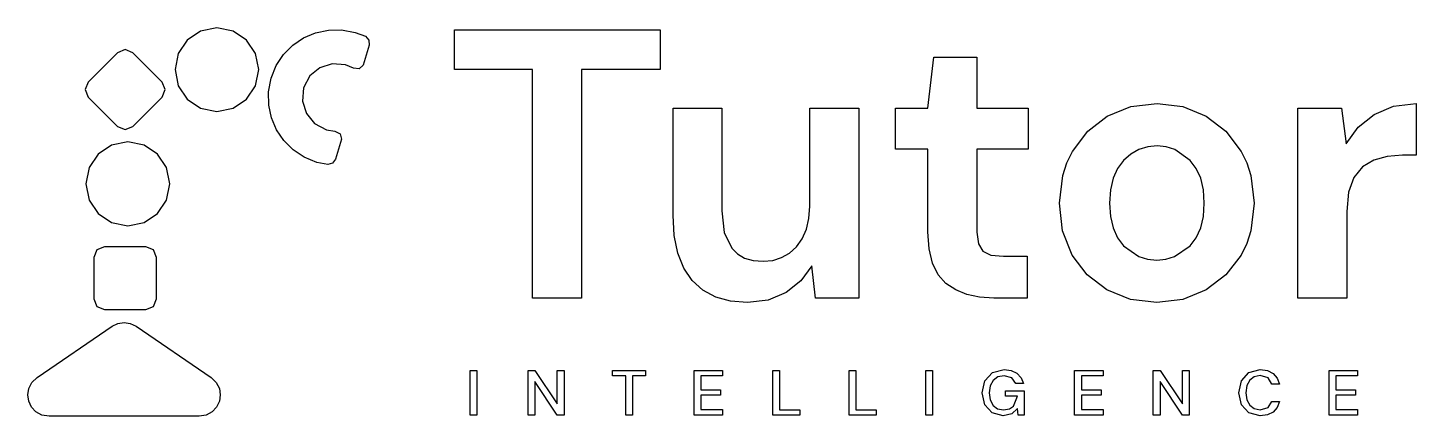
# Model space of a CAD drawing. Extents: x 18 to 132, y -16 to 16.
import ezdxf

# ---------------------------------------------------------------- set-up
doc = ezdxf.new("R2010")
doc.units = 0
doc.header["$MEASUREMENT"] = 0
doc.layers.add('Layer 1', color=7, linetype='Continuous')

msp = doc.modelspace()

# ---------------------------------------------------------------- linework, layer by layer
at = {"layer": 'Layer 1', "color": 7}
for points in [[(37.245349, 12.184238), (36.975813, 13.519143), (36.240793, 14.609241), (35.15067, 15.344205), (33.815824, 15.61371), (32.480866, 15.344205), (31.390756, 14.609241), (30.655798, 13.519143), (30.386299, 12.184238), (30.655798, 10.849334), (31.390756, 9.759236), (32.480866, 9.024272), (33.815824, 8.754767), (35.15067, 9.024272), (36.240793, 9.759236), (36.975813, 10.849334), (37.245349, 12.184238), (37.245349, 12.184238)], [(43.527343, 4.85992), (43.283265, 4.515995), (42.880438, 4.414362), (42.006255, 4.596924), (40.966184, 5.019607), (40.058891, 5.622511), (39.299485, 6.377981), (38.703069, 7.258358), (38.284751, 8.235987), (38.059636, 9.283211), (38.042831, 10.372373), (38.249441, 11.475817), (38.672041, 12.515839), (39.274891, 13.4231), (40.030326, 14.182493), (40.910683, 14.778911), (41.8883, 15.197247), (42.935512, 15.422392), (44.024657, 15.43924), (45.12807, 15.232684), (45.9623, 14.913756), (46.246396, 14.610501), (46.265777, 14.189116), (45.785294, 12.552115), (45.457476, 12.239645), (44.984402, 12.296924), (44.34755, 12.573758), (43.251271, 12.668611), (42.238857, 12.346871), (41.420961, 11.668966), (40.908236, 10.695324), (40.813391, 9.59901), (41.135116, 8.586564), (41.813035, 7.768638), (42.786775, 7.255877), (43.472045, 7.144673), (43.900967, 6.937171), (44.007826, 6.497159), (43.527343, 4.85992), (43.527343, 4.85992)], [(59.640977, -6.51027), (59.640977, 12.205246), (53.245741, 12.205246), (53.245741, 15.434217), (70.080099, 15.434217), (70.080099, 12.205246), (63.653643, 12.205246), (63.653643, -6.51027), (59.640977, -6.51027), (59.640977, -6.51027)], [(25.69183, 7.53025), (26.307564, 7.275199), (26.923437, 7.53025), (29.32929, 9.936262), (29.584282, 10.552013), (29.32929, 11.167763), (26.923437, 13.573749), (26.307564, 13.82882), (25.69183, 13.573749), (23.285844, 11.167763), (23.030773, 10.552013), (23.285844, 9.936262), (25.69183, 7.53025), (25.69183, 7.53025)], [(97.398294, -6.51027), (96.236444, -6.435807), (95.196037, -6.212416), (94.277074, -5.840098), (93.479555, -5.318853), (92.83499, -4.607708), (92.374524, -3.665309), (92.098209, -2.49168), (92.006092, -1.086848), (92.006092, 5.684625), (89.341477, 5.684625), (89.341477, 9.038982), (92.006092, 9.038982), (92.476521, 13.208413), (96.019023, 13.208413), (96.019023, 9.038982), (100.219807, 9.038982), (100.219807, 5.684625), (96.019023, 5.684625), (96.019023, -1.118069), (96.136531, -2.074338), (96.489187, -2.685723), (97.163146, -2.99125), (98.181989, -3.093181), (100.125616, -3.093181), (100.125616, -6.51027), (97.398294, -6.51027), (97.398294, -6.51027)], [(110.727986, -6.886507), (108.580663, -6.627811), (106.652614, -5.851988), (105.046066, -4.621445), (103.79988, -2.998989), (103.023957, -1.008432), (102.76536, 1.264501), (103.031828, 3.529431), (103.364876, 4.550213), (103.8311, 5.496506), (105.077319, 7.142302), (106.684099, 8.380646), (108.61195, 9.156539), (110.759471, 9.415166), (112.87544, 9.156539), (114.772137, 8.380646), (116.394361, 7.142302), (117.624871, 5.496506), (118.091206, 4.550213), (118.424242, 3.529431), (118.690611, 1.264501), (118.424242, -1.008432), (118.091206, -2.038995), (117.624871, -2.998989), (116.394361, -4.621445), (114.772137, -5.851988), (112.851959, -6.627811), (110.727986, -6.886507), (110.727986, -6.886507)], [(122.278621, -6.51027), (122.278621, 9.038982), (125.852344, 9.038982), (126.228581, 6.123568), (127.223843, 7.471499), (128.516959, 8.506058), (130.115801, 9.187892), (131.965269, 9.415166), (131.965269, 5.182975), (130.836823, 5.182975), (129.590637, 5.081144), (128.485738, 4.775518), (127.560822, 4.219066), (126.855378, 3.364761), (126.432343, 2.165605), (126.291287, 0.574733), (126.291287, -6.51027), (122.278621, -6.51027), (122.278621, -6.51027)], [(77.228338, -6.886507), (75.852879, -6.772852), (74.641973, -6.431888), (73.595671, -5.863613), (72.714023, -5.068028), (72.028216, -4.053171), (71.538415, -2.82668), (71.24457, -1.388555), (71.146633, 0.261202), (71.146633, 9.038982), (75.127814, 9.038982), (75.127814, 0.637439), (75.331609, -1.133878), (75.942994, -2.434898), (76.40933, -2.901123), (76.99319, -3.234171), (77.694624, -3.434018), (78.513682, -3.500639), (79.307134, -3.426179), (80.026171, -3.202817), (80.670794, -2.830578), (81.241004, -2.309486), (81.720966, -1.655032), (82.063857, -0.883053), (82.269628, 0.0065), (82.33823, 1.013676), (82.33823, 9.038982), (86.350895, 9.038982), (86.350895, -6.51027), (82.808394, -6.51027), (82.494863, -3.876876), (81.609237, -5.11519), (80.394603, -6.071327), (78.928945, -6.682712), (77.228338, -6.886507), (77.228338, -6.886507)], [(29.957675, 2.835595), (29.688176, 4.170553), (28.953218, 5.260664), (27.863108, 5.995621), (26.52815, 6.26512), (25.193276, 5.995621), (24.103194, 5.260664), (23.368235, 4.170553), (23.098731, 2.835595), (23.368235, 1.50079), (24.103194, 0.410758), (25.193276, -0.324171), (26.52815, -0.593665), (27.863108, -0.324171), (28.953218, 0.410758), (29.688176, 1.50079), (29.957675, 2.835595), (29.957675, 2.835595)], [(110.727986, -3.406712), (111.486313, -3.334191), (112.193643, -3.116663), (113.455307, -2.24678), (113.962814, -1.580568), (114.325289, -0.773317), (114.542756, 0.175023), (114.615239, 1.264501), (114.542756, 2.351884), (114.325289, 3.294283), (113.962814, 4.091674), (113.455307, 4.744032), (112.201448, 5.637595), (111.50395, 5.860986), (110.759471, 5.935449), (109.987442, 5.860986), (109.270332, 5.637595), (108.608089, 5.265277), (108.000664, 4.744032), (107.506894, 4.091674), (107.154263, 3.294283), (106.942721, 2.351884), (106.872217, 1.264501), (106.942721, 0.175023), (107.154263, -0.773317), (107.506894, -1.580568), (108.000664, -2.24678), (109.262526, -3.116663), (109.969806, -3.334191), (110.727986, -3.406712), (110.727986, -3.406712)], [(23.735423, -6.581972), (23.990475, -7.197723), (24.606245, -7.452715), (28.008756, -7.452715), (28.624639, -7.197723), (28.879764, -6.581972), (28.879764, -3.179435), (28.624639, -2.563552), (28.008756, -2.308428), (24.606245, -2.308428), (23.990475, -2.563552), (23.735423, -3.179435), (23.735423, -6.581972), (23.735423, -6.581972)], [(25.233466, -8.816376), (25.707165, -8.588669), (26.216064, -8.512767), (26.724949, -8.588669), (27.198603, -8.816376), (33.333225, -13.0079), (33.767286, -13.422027), (34.017176, -13.912488), (34.095424, -14.438736), (34.014559, -14.960224), (33.787111, -15.436407), (33.42561, -15.826738), (32.942584, -16.09067), (32.350563, -16.187658), (20.0814, -16.187658), (19.489372, -16.09067), (19.006344, -15.826738), (18.644845, -15.436407), (18.417404, -14.960224), (18.336552, -14.438736), (18.414817, -13.912488), (18.664729, -13.422027), (19.098818, -13.0079), (25.233466, -8.816376), (25.233466, -8.816376)], [(54.539552, -16.088969), (54.539552, -12.431638), (55.093324, -12.431638), (55.093324, -16.088969), (54.539552, -16.088969), (54.539552, -16.088969)], [(59.28379, -16.088969), (59.28379, -12.431638), (59.837827, -12.431638), (61.671651, -15.185153), (61.671651, -12.431638), (62.225424, -12.431638), (62.225424, -16.088969), (61.671651, -16.088969), (59.837827, -13.335453), (59.837827, -16.088969), (59.28379, -16.088969), (59.28379, -16.088969)], [(67.273138, -16.088969), (67.273138, -12.8809), (66.191523, -12.8809), (66.191523, -12.431638), (68.903234, -12.431638), (68.903234, -12.8809), (67.82691, -12.8809), (67.82691, -16.088969), (67.273138, -16.088969), (67.273138, -16.088969)], [(72.869862, -16.088969), (72.869862, -12.431638), (75.195018, -12.431638), (75.195018, -12.8809), (73.423899, -12.8809), (73.423899, -14.01993), (75.038385, -14.01993), (75.038385, -14.458873), (73.423899, -14.458873), (73.423899, -15.639707), (75.195018, -15.639707), (75.195018, -16.088969), (72.869862, -16.088969), (72.869862, -16.088969)], [(79.303198, -16.088969), (79.303198, -12.431638), (79.857235, -12.431638), (79.857235, -15.650025), (81.518551, -15.650025), (81.518551, -16.088969), (79.303198, -16.088969), (79.303198, -16.088969)], [(85.563232, -16.088969), (85.563232, -12.431638), (86.117004, -12.431638), (86.117004, -15.650025), (87.778585, -15.650025), (87.778585, -16.088969), (85.563232, -16.088969), (85.563232, -16.088969)], [(91.823001, -16.088969), (91.823001, -12.431638), (92.376773, -12.431638), (92.376773, -16.088969), (91.823001, -16.088969), (91.823001, -16.088969)], [(98.155795, -16.151675), (97.251715, -15.916725), (96.650847, -15.258178), (96.436799, -14.270754), (96.656139, -13.283331), (97.277909, -12.614465), (98.239403, -12.368932), (98.814111, -12.444702), (99.284242, -12.671879), (99.629092, -13.032473), (99.827695, -13.507961), (99.200633, -13.507961), (98.871492, -13.048116), (98.239403, -12.8809), (97.726046, -12.973702), (97.335323, -13.251845), (97.0885, -13.693401), (97.006182, -14.276046), (97.087177, -14.857236), (97.330296, -15.294955), (97.707724, -15.569162), (98.192308, -15.660609), (98.667763, -15.583582), (99.007488, -15.35237), (99.331337, -14.531898), (98.338622, -14.531898), (98.338622, -14.103538), (99.890401, -14.103538), (99.890401, -16.088969), (99.38346, -16.088969), (99.336629, -15.550807), (98.876784, -15.995042), (98.155795, -16.151675), (98.155795, -16.151675)], [(104.011017, -16.088969), (104.011017, -12.431638), (106.335908, -12.431638), (106.335908, -12.8809), (104.564789, -12.8809), (104.564789, -14.01993), (106.179275, -14.01993), (106.179275, -14.458873), (104.564789, -14.458873), (104.564789, -15.639707), (106.335908, -15.639707), (106.335908, -16.088969), (104.011017, -16.088969), (104.011017, -16.088969)], [(110.444353, -16.088969), (110.444353, -12.431638), (110.998125, -12.431638), (112.83195, -15.185153), (112.83195, -12.431638), (113.385986, -12.431638), (113.385986, -16.088969), (112.83195, -16.088969), (110.998125, -13.335453), (110.998125, -16.088969), (110.444353, -16.088969), (110.444353, -16.088969)], [(119.206812, -16.151675), (118.26622, -15.916725), (117.660325, -15.253151), (117.446012, -14.265463), (117.660325, -13.278039), (118.26622, -12.609173), (119.206812, -12.368932), (119.790615, -12.447314), (120.256942, -12.682463), (120.590085, -13.058666), (120.774202, -13.560084), (120.157724, -13.560084), (119.844193, -13.053408), (119.201521, -12.865289), (118.710422, -12.959349), (118.334218, -13.241526), (118.095134, -13.683049), (118.015395, -14.265463), (118.095134, -14.844172), (118.334218, -15.284372), (118.710422, -15.562614), (119.201521, -15.655317), (119.844193, -15.477782), (120.157724, -14.991743), (120.774202, -14.991743), (120.590085, -15.476327), (120.256942, -15.843436), (119.790615, -16.074648), (119.206812, -16.151675), (119.206812, -16.151675)], [(124.831318, -16.088969), (124.831318, -12.431638), (127.156473, -12.431638), (127.156473, -12.8809), (125.385355, -12.8809), (125.385355, -14.01993), (126.99984, -14.01993), (126.99984, -14.458873), (125.385355, -14.458873), (125.385355, -15.639707), (127.156473, -15.639707), (127.156473, -16.088969), (124.831318, -16.088969), (124.831318, -16.088969)]]:
    msp.add_lwpolyline(points, close=True, dxfattribs=at)

doc.saveas('drawing.dxf')
